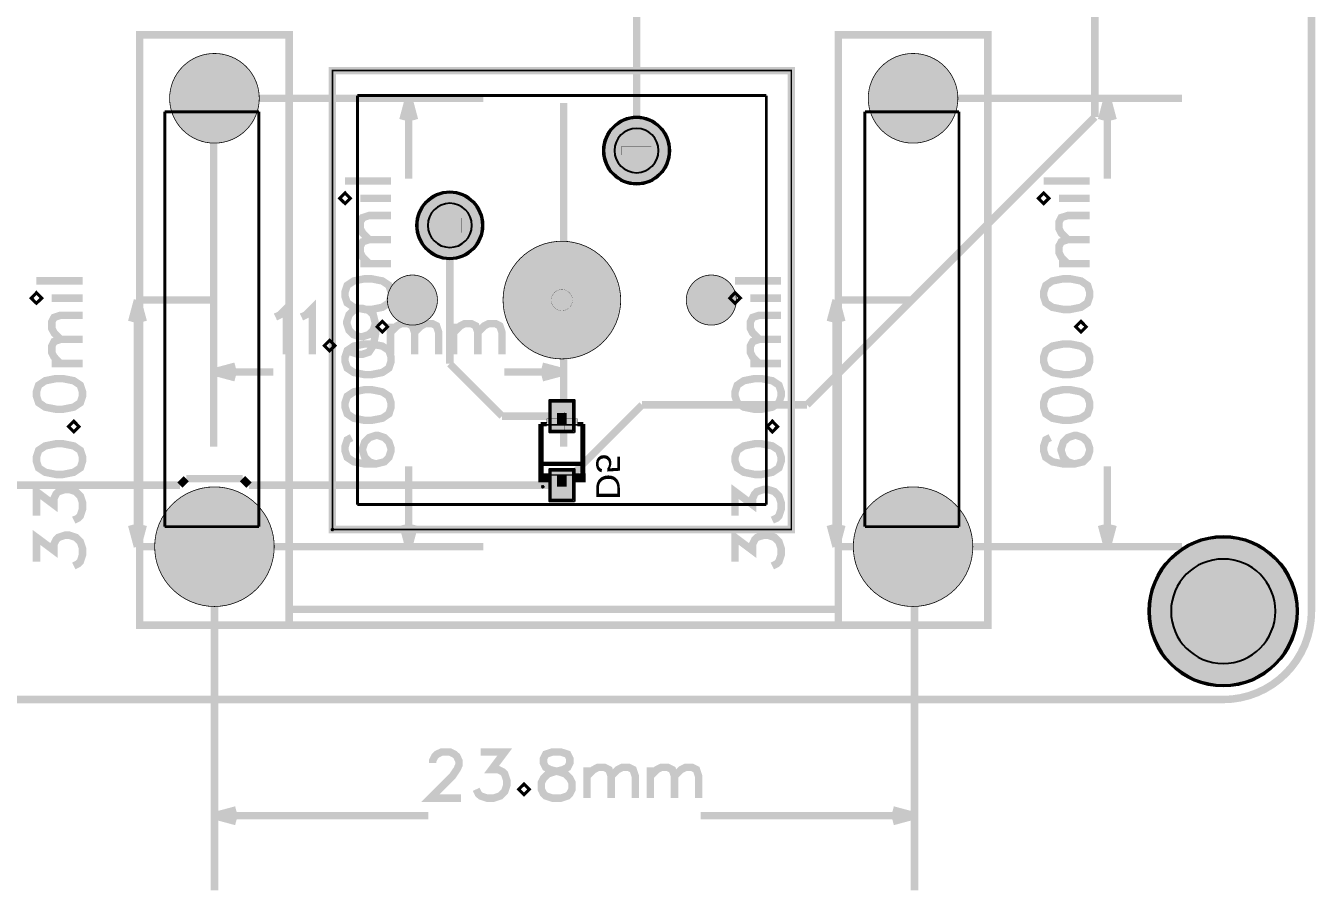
# Model space of a CAD drawing. Header units: millimetres. Extents: x 0 to 146, y -7 to 103.
# Drawn here: x 102.47 to 146.31, y -6.6 to 22.92 of the extents above; entities that cross this region are included whole.
import ezdxf
from ezdxf.enums import TextEntityAlignment as Align

# ---------------------------------------------------------------- set-up
doc = ezdxf.new("R2010")
doc.units = ezdxf.units.MM
doc.header["$MEASUREMENT"] = 0
for name, color, linetype, true_color in [('Board-Outline-Layer', 7, 'Continuous', 0xff00ff), ('Bottom-Layer', 7, 'Continuous', 0x0000ff), ('Bottom-Paste-Mask-Layer', 7, 'Continuous', 0x800000), ('Bottom-Silkscreen-Layer', 7, 'Continuous', 0x66cc33), ('Bottom-Solder-Mask-Layer', 7, 'Continuous', 0xaa00ff), ('Component-Marking-Layer', 7, 'Continuous', 0x66ffcc), ('Component-Shape-Layer', 7, 'Continuous', 0x00cccc), ('Document-Layer', 7, 'Continuous', 0xffffff), ('Hole-Layer', 7, 'Continuous', 0x222222), ('Mechanical-Layer', 7, 'Continuous', 0xf022f0), ('Multi-Layer', 7, 'Continuous', 0xc0c0c0), ('Pin-Floating-Layer', 7, 'Continuous', 0xff99ff), ('Pin-Soldering-Layer', 7, 'Continuous', 0xcc9999), ('Top-Layer', 7, 'Continuous', 0xff0000), ('Top-Paste-Mask-Layer', 7, 'Continuous', 0x808080), ('Top-Silkscreen-Layer', 7, 'Continuous', 0xffcc00), ('Top-Solder-Mask-Layer', 7, 'Continuous', 0x800080)]:
    doc.layers.add(name, color=color, linetype=linetype, true_color=true_color)
doc.styles.get("Standard").update_dxf_attribs({"font": 'arial.ttf'})

msp = doc.modelspace()

# ---------------------------------------------------------------- hatches: boundary and pattern name
at = {"layer": 'Bottom-Layer'}
for points in [[(122.139, 18.675, 1), (124.339, 18.675, 1)], [(115.789, 16.135, 1), (117.989, 16.135, 1)], [(121.074, 9.15), (120.324, 9.15), (120.324, 10.15), (121.074, 10.15)], [(121.074, 6.805), (120.324, 6.805), (120.324, 7.805), (121.074, 7.805)], [(140.681, 3.019, 1), (145.681, 3.019, 1)]]:
    msp.add_hatch(color=256, dxfattribs=at).paths.add_polyline_path(points)
at = {"layer": 'Bottom-Paste-Mask-Layer'}
for points in [[(122.139, 18.675, 1), (124.339, 18.675, 1)], [(115.789, 16.135, 1), (117.989, 16.135, 1)], [(121.074, 9.15), (120.324, 9.15), (120.324, 10.15), (121.074, 10.15)], [(121.074, 6.805), (120.324, 6.805), (120.324, 7.805), (121.074, 7.805)], [(140.681, 3.019, 1), (145.681, 3.019, 1)]]:
    msp.add_hatch(color=256, dxfattribs=at).paths.add_polyline_path(points)
at = {"layer": 'Bottom-Silkscreen-Layer'}
for points in [[(119.897, 7.702), (120.249, 7.702), (120.249, 7.398), (119.897, 7.398)], [(119.897, 7.702), (120.249, 7.702), (120.249, 7.398), (119.897, 7.398)], [(121.502, 7.702), (121.502, 7.398), (121.149, 7.398), (121.149, 7.702)], [(121.502, 7.702), (121.502, 7.398), (121.149, 7.398), (121.149, 7.702)]]:
    msp.add_hatch(color=256, dxfattribs=at).paths.add_polyline_path(points)
at = {"layer": 'Bottom-Solder-Mask-Layer'}
for points in [[(122.089, 18.675, 1), (124.389, 18.675, 1)], [(115.739, 16.135, 1), (118.039, 16.135, 1)], [(121.125, 9.099), (120.273, 9.099), (120.273, 10.201), (121.125, 10.201)], [(121.125, 6.754), (120.273, 6.754), (120.273, 7.856), (121.125, 7.856)], [(140.63, 3.019, 1), (145.732, 3.019, 1)]]:
    msp.add_hatch(color=256, dxfattribs=at).paths.add_polyline_path(points)
at = {"layer": 'Component-Marking-Layer'}
for points in [[(119.989, 7.252, 1), (120.109, 7.252, 1)], [(119.989, 7.252, 1), (120.109, 7.252, 1)], [(112.839, 5.795, 1), (112.959, 5.795, 1)], [(112.839, 5.795, 1), (112.959, 5.795, 1)]]:
    msp.add_hatch(color=256, dxfattribs=at).paths.add_polyline_path(points)
at = {"layer": 'Document-Layer'}
for points in [[(120.789, 9.792), (120.789, 9.168), (120.633, 9.168), (120.633, 9.792)], [(120.789, 9.792), (120.789, 9.168), (120.633, 9.168), (120.633, 9.792)], [(121.229, 9.56), (121.229, 9.404), (120.189, 9.404), (120.189, 9.56)], [(121.229, 9.56), (121.229, 9.404), (120.189, 9.404), (120.189, 9.56)], [(120.769, 7.252), (120.613, 7.252), (120.613, 7.876), (120.769, 7.876)], [(120.769, 7.252), (120.613, 7.252), (120.613, 7.876), (120.769, 7.876)]]:
    msp.add_hatch(color=256, dxfattribs=at).paths.add_polyline_path(points)
at = {"layer": 'Hole-Layer'}
for points in [[(122.489, 18.675, 1), (123.989, 18.675, 1)], [(116.139, 16.135, 1), (117.639, 16.135, 1)], [(141.406, 3.019, 1), (144.956, 3.019, 1)]]:
    msp.add_hatch(color=256, dxfattribs=at).paths.add_polyline_path(points)
at = {"layer": 'Multi-Layer'}
for points in [[(107.364, 20.453, 1), (110.412, 20.453, 1)], [(107.364, 20.453, 1), (110.412, 20.453, 1)], [(131.113, 20.453, 1), (134.161, 20.453, 1)], [(131.113, 20.453, 1), (134.161, 20.453, 1)], [(122.139, 18.675, 1), (124.339, 18.675, 1)], [(122.139, 18.675, 1), (124.339, 18.675, 1)], [(122.139, 18.675, 1), (124.339, 18.675, 1)], [(115.789, 16.135, 1), (117.989, 16.135, 1)], [(115.789, 16.135, 1), (117.989, 16.135, 1)], [(115.789, 16.135, 1), (117.989, 16.135, 1)], [(118.699, 13.595, 1), (122.699, 13.595, 1)], [(118.699, 13.595, 1), (122.699, 13.595, 1)], [(114.768, 13.595, 1), (116.47, 13.595, 1)], [(114.768, 13.595, 1), (116.47, 13.595, 1)], [(124.928, 13.595, 1), (126.63, 13.595, 1)], [(124.928, 13.595, 1), (126.63, 13.595, 1)], [(106.856, 5.213, 1), (110.92, 5.213, 1)], [(106.856, 5.213, 1), (110.92, 5.213, 1)], [(130.605, 5.213, 1), (134.669, 5.213, 1)], [(130.605, 5.213, 1), (134.669, 5.213, 1)], [(140.681, 3.019, 1), (145.681, 3.019, 1)], [(140.681, 3.019, 1), (145.681, 3.019, 1)], [(140.681, 3.019, 1), (145.681, 3.019, 1)]]:
    msp.add_hatch(color=256, dxfattribs=at).paths.add_polyline_path(points)
at = {"layer": 'Pin-Floating-Layer'}
for points in [[(120.859, 9.462), (120.859, 9.342), (120.539, 9.342), (120.539, 9.462)], [(120.859, 9.462), (120.859, 9.342), (120.539, 9.342), (120.539, 9.462)], [(120.859, 7.662), (120.859, 7.542), (120.539, 7.542), (120.539, 7.662)], [(120.859, 7.662), (120.859, 7.542), (120.539, 7.542), (120.539, 7.662)]]:
    msp.add_hatch(color=256, dxfattribs=at).paths.add_polyline_path(points)
at = {"layer": 'Pin-Soldering-Layer'}
for points in [[(122.739, 18.825), (123.739, 18.825), (123.739, 18.525), (122.739, 18.525)], [(122.739, 18.825), (123.739, 18.825), (123.739, 18.525), (122.739, 18.525)], [(116.489, 16.385), (117.289, 16.385), (117.289, 15.885), (116.489, 15.885)], [(116.489, 16.385), (117.289, 16.385), (117.289, 15.885), (116.489, 15.885)], [(120.859, 9.752), (120.859, 9.452), (120.539, 9.452), (120.539, 9.752)], [(120.859, 9.752), (120.859, 9.452), (120.539, 9.452), (120.539, 9.752)], [(120.859, 7.552), (120.859, 7.252), (120.539, 7.252), (120.539, 7.552)], [(120.859, 7.552), (120.859, 7.252), (120.539, 7.252), (120.539, 7.552)]]:
    msp.add_hatch(color=256, dxfattribs=at).paths.add_polyline_path(points)
at = {"layer": 'Top-Layer'}
for points in [[(122.139, 18.675, 1), (124.339, 18.675, 1)], [(115.789, 16.135, 1), (117.989, 16.135, 1)], [(140.681, 3.019, 1), (145.681, 3.019, 1)]]:
    msp.add_hatch(color=256, dxfattribs=at).paths.add_polyline_path(points)
at = {"layer": 'Top-Paste-Mask-Layer'}
for points in [[(122.139, 18.675, 1), (124.339, 18.675, 1)], [(115.789, 16.135, 1), (117.989, 16.135, 1)], [(120.34, 13.595, 1), (121.058, 13.595, 1)], [(120.34, 13.595, 1), (121.058, 13.595, 1)], [(140.681, 3.019, 1), (145.681, 3.019, 1)]]:
    msp.add_hatch(color=256, dxfattribs=at).paths.add_polyline_path(points)
at = {"layer": 'Top-Solder-Mask-Layer'}
for points in [[(122.089, 18.675, 1), (124.389, 18.675, 1)], [(115.739, 16.135, 1), (118.039, 16.135, 1)], [(140.63, 3.019, 1), (145.732, 3.019, 1)]]:
    msp.add_hatch(color=256, dxfattribs=at).paths.add_polyline_path(points)

# ---------------------------------------------------------------- linework, layer by layer
at = {"layer": 'Board-Outline-Layer', "const_width": 0.254}
msp.add_lwpolyline([(-0.032, 3.019), (-0.032, 100.367, -0.414), (2.968, 103.367), (143.181, 103.367), (143.181, 103.367, -0.414), (146.181, 100.367), (146.181, 100.367), (146.181, 3.019), (146.181, 3.019, -0.414), (143.181, 0.019), (143.181, 0.019), (2.968, 0.019, -0.414)], format="xyb", close=True, dxfattribs=at)
at = {"layer": 'Bottom-Layer', "const_width": 0.254}
for points in [[(138.815, 19.816), (138.815, 33.113)], [(129.032, 10.033), (138.815, 19.816)], [(116.889, 16.135), (116.889, 11.43)], [(116.889, 11.43), (118.669, 9.65)], [(120.699, 7.305), (123.428, 10.033)], [(123.428, 10.033), (129.032, 10.033)], [(118.669, 9.65), (120.699, 9.65)], [(107.712, 7.305), (107.931, 7.524)], [(107.931, 7.524), (109.845, 7.524)], [(109.845, 7.524), (110.065, 7.305)], [(87.362, 7.305), (107.712, 7.305)], [(110.065, 7.305), (120.699, 7.305)]]:
    msp.add_lwpolyline(points, dxfattribs=at)
at = {"layer": 'Bottom-Layer'}
for points in [[(122.139, 18.675, 1), (124.339, 18.675), (124.339, 18.675, 1), (122.139, 18.675)], [(115.789, 16.135, 1), (117.989, 16.135), (117.989, 16.135, 1), (115.789, 16.135)]]:
    msp.add_lwpolyline(points, format="xyb", dxfattribs=at)
for points in [[(121.074, 9.15), (120.324, 9.15), (120.324, 10.15), (121.074, 10.15)], [(121.074, 6.805), (120.324, 6.805), (120.324, 7.805), (121.074, 7.805)]]:
    msp.add_lwpolyline(points, close=True, dxfattribs=at)
msp.add_lwpolyline([(140.681, 3.019, 1), (145.681, 3.019, 1)], format="xyb", close=True, dxfattribs=at)
at = {"layer": 'Bottom-Paste-Mask-Layer'}
for points in [[(122.139, 18.675, 1), (124.339, 18.675), (124.339, 18.675, 1), (122.139, 18.675)], [(115.789, 16.135, 1), (117.989, 16.135), (117.989, 16.135, 1), (115.789, 16.135)]]:
    msp.add_lwpolyline(points, format="xyb", dxfattribs=at)
for points in [[(121.074, 9.15), (120.324, 9.15), (120.324, 10.15), (121.074, 10.15)], [(121.074, 6.805), (120.324, 6.805), (120.324, 7.805), (121.074, 7.805)]]:
    msp.add_lwpolyline(points, close=True, dxfattribs=at)
msp.add_lwpolyline([(140.681, 3.019, 1), (145.681, 3.019, 1)], format="xyb", close=True, dxfattribs=at)
at = {"layer": 'Bottom-Silkscreen-Layer', "const_width": 0.152}
for points in [[(119.973, 9.379), (120.179, 9.379)], [(119.973, 7.626), (119.973, 9.379)], [(119.973, 9.379), (120.179, 9.379)], [(119.973, 7.626), (119.973, 9.379)], [(121.425, 9.379), (121.229, 9.379)], [(121.425, 9.379), (121.229, 9.379)], [(121.425, 7.626), (121.425, 9.379)], [(121.425, 7.626), (121.425, 9.379)], [(121.425, 8.031), (119.973, 8.031)], [(121.425, 8.031), (119.973, 8.031)]]:
    msp.add_lwpolyline(points, dxfattribs=at)
at = {"layer": 'Bottom-Silkscreen-Layer', "const_width": 0.00508}
for points in [[(119.897, 7.702), (120.249, 7.702), (120.249, 7.398), (119.897, 7.398)], [(119.897, 7.702), (120.249, 7.702), (120.249, 7.398), (119.897, 7.398)], [(121.502, 7.702), (121.502, 7.398), (121.149, 7.398), (121.149, 7.702)], [(121.502, 7.702), (121.502, 7.398), (121.149, 7.398), (121.149, 7.702)]]:
    msp.add_lwpolyline(points, close=True, dxfattribs=at)
at = {"layer": 'Bottom-Solder-Mask-Layer'}
for points in [[(122.089, 18.675, 1), (124.389, 18.675, 1)], [(115.739, 16.135, 1), (118.039, 16.135, 1)]]:
    msp.add_lwpolyline(points, format="xyb", close=True, dxfattribs=at)
for points in [[(121.125, 9.099), (120.273, 9.099), (120.273, 10.201), (121.125, 10.201)], [(121.125, 6.754), (120.273, 6.754), (120.273, 7.856), (121.125, 7.856)]]:
    msp.add_lwpolyline(points, close=True, dxfattribs=at)
msp.add_lwpolyline([(140.63, 3.019, 1), (145.732, 3.019), (145.732, 3.019, 1), (140.63, 3.019)], format="xyb", dxfattribs=at)
at = {"layer": 'Component-Marking-Layer', "const_width": 0.00508}
for points in [[(119.989, 7.252, 1), (120.109, 7.252, 1)], [(119.989, 7.252, 1), (120.109, 7.252, 1)], [(112.839, 5.795, 1), (112.959, 5.795, 1)], [(112.839, 5.795, 1), (112.959, 5.795, 1)]]:
    msp.add_lwpolyline(points, format="xyb", close=True, dxfattribs=at)
at = {"layer": 'Component-Shape-Layer', "const_width": 0.0508}
for points in [[(112.899, 5.795), (112.899, 21.395), (128.499, 21.395), (128.499, 5.795)], [(112.899, 5.795), (112.899, 21.395), (128.499, 21.395), (128.499, 5.795)], [(121.349, 9.352), (121.349, 7.652), (120.049, 7.652), (120.049, 9.352)], [(121.349, 9.352), (121.349, 7.652), (120.049, 7.652), (120.049, 9.352)]]:
    msp.add_lwpolyline(points, close=True, dxfattribs=at)
at = {"layer": 'Document-Layer', "const_width": 0.1}
for points in [[(113.749, 20.545), (127.649, 20.545)], [(113.749, 6.643), (113.749, 20.545)], [(127.649, 20.545), (127.649, 6.643)], [(107.199, 19.994), (110.399, 19.994)], [(107.199, 5.893), (107.199, 19.994)], [(110.399, 19.994), (110.399, 5.893)], [(130.999, 19.994), (134.199, 19.994)], [(130.999, 5.893), (130.999, 19.994)], [(134.199, 19.994), (134.199, 5.893)], [(127.649, 6.643), (113.749, 6.643)], [(110.399, 5.893), (107.199, 5.893)], [(134.199, 5.893), (130.999, 5.893)]]:
    msp.add_lwpolyline(points, dxfattribs=at)
at = {"layer": 'Document-Layer', "const_width": 1.9}
msp.add_lwpolyline([(119.749, 13.595, 1), (121.649, 13.595, 1)], format="xyb", close=True, dxfattribs=at)
msp.add_lwpolyline([(119.749, 13.595, 1), (121.649, 13.595, 1)], format="xyb", close=True, dxfattribs=at)
at = {"layer": 'Document-Layer', "const_width": 0.8}
for points in [[(115.219, 13.595, 1), (116.019, 13.595), (116.019, 13.595, 1), (115.219, 13.595)], [(115.219, 13.595, 1), (116.019, 13.595), (116.019, 13.595, 1), (115.219, 13.595)], [(125.379, 13.595, 1), (126.179, 13.595), (126.179, 13.595, 1), (125.379, 13.595)], [(125.379, 13.595, 1), (126.179, 13.595), (126.179, 13.595, 1), (125.379, 13.595)]]:
    msp.add_lwpolyline(points, format="xyb", dxfattribs=at)
at = {"layer": 'Document-Layer', "const_width": 0.00508}
for points in [[(120.789, 9.792), (120.789, 9.168), (120.633, 9.168), (120.633, 9.792)], [(120.789, 9.792), (120.789, 9.168), (120.633, 9.168), (120.633, 9.792)], [(121.229, 9.56), (121.229, 9.404), (120.189, 9.404), (120.189, 9.56)], [(121.229, 9.56), (121.229, 9.404), (120.189, 9.404), (120.189, 9.56)], [(120.769, 7.252), (120.613, 7.252), (120.613, 7.876), (120.769, 7.876)], [(120.769, 7.252), (120.613, 7.252), (120.613, 7.876), (120.769, 7.876)]]:
    msp.add_lwpolyline(points, close=True, dxfattribs=at)
at = {"layer": 'Hole-Layer'}
for points in [[(122.489, 18.675, 1), (123.989, 18.675, 1)], [(116.139, 16.135, 1), (117.639, 16.135, 1)], [(141.406, 3.019, 1), (144.956, 3.019, 1)]]:
    msp.add_lwpolyline(points, format="xyb", close=True, dxfattribs=at)
at = {"layer": 'Mechanical-Layer', "const_width": 0.254}
for points in [[(108.863, 20.296), (108.863, 8.612)], [(109.142, 20.453), (118.032, 20.453)], [(115.492, 20.453), (115.295, 19.717)], [(115.492, 20.453), (115.689, 19.717)], [(115.492, 20.453), (115.492, 17.717)], [(120.763, 20.296), (120.763, 8.612)], [(132.891, 20.453), (141.781, 20.453)], [(139.241, 20.453), (139.044, 19.717)], [(139.241, 20.453), (139.438, 19.717)], [(139.241, 20.453), (139.241, 17.717)], [(113.328, 17.641), (114.893, 17.641)], [(137.077, 17.641), (138.642, 17.641)], [(113.849, 17.055), (114.893, 17.055)], [(137.598, 17.055), (138.642, 17.055)], [(114.149, 15.65), (113.925, 15.873), (113.849, 16.023), (113.849, 16.247), (113.925, 16.397), (114.149, 16.47), (114.893, 16.47)], [(137.898, 15.65), (137.674, 15.873), (137.598, 16.023), (137.598, 16.247), (137.674, 16.397), (137.898, 16.47), (138.642, 16.47)], [(114.149, 14.829), (113.925, 15.053), (113.849, 15.203), (113.849, 15.426), (113.925, 15.576), (114.149, 15.65), (114.893, 15.65)], [(137.898, 14.829), (137.674, 15.053), (137.598, 15.203), (137.598, 15.426), (137.674, 15.576), (137.898, 15.65), (138.642, 15.65)], [(113.849, 14.829), (114.893, 14.829)], [(137.598, 14.829), (138.642, 14.829)], [(102.838, 14.249), (104.403, 14.249)], [(126.587, 14.249), (128.152, 14.249)], [(103.359, 13.662), (104.403, 13.662)], [(106.272, 13.595), (106.075, 12.859)], [(108.812, 13.595), (106.272, 13.595)], [(106.272, 13.595), (106.469, 12.859)], [(106.272, 13.595), (106.272, 5.213)], [(110.962, 13.019), (111.112, 13.092), (111.335, 13.316), (111.335, 11.751)], [(111.846, 13.019), (111.996, 13.092), (112.219, 13.316), (112.219, 11.751)], [(127.108, 13.662), (128.152, 13.662)], [(130.021, 13.595), (129.824, 12.859)], [(132.561, 13.595), (130.021, 13.595)], [(130.021, 13.595), (130.218, 12.859)], [(130.021, 13.595), (130.021, 5.213)], [(103.658, 12.258), (103.435, 12.481), (103.359, 12.631), (103.359, 12.855), (103.435, 13.004), (103.658, 13.078), (104.403, 13.078)], [(114.361, 12.795), (114.287, 12.571), (114.137, 12.422), (113.914, 12.348), (113.837, 12.348), (113.614, 12.422), (113.464, 12.571), (113.39, 12.795), (113.39, 12.869), (113.464, 13.092), (113.614, 13.242), (113.837, 13.316), (113.914, 13.316), (114.137, 13.242), (114.287, 13.092), (114.361, 12.795), (114.361, 12.422), (114.287, 12.048), (114.137, 11.825), (113.914, 11.751), (113.764, 11.751), (113.54, 11.825), (113.464, 11.975)], [(127.407, 12.258), (127.184, 12.481), (127.108, 12.631), (127.108, 12.855), (127.184, 13.004), (127.407, 13.078), (128.152, 13.078)], [(114.871, 12.795), (114.871, 11.751)], [(114.871, 12.495), (115.095, 12.719), (115.245, 12.795), (115.468, 12.795), (115.618, 12.719), (115.692, 12.495), (115.692, 11.751)], [(115.692, 12.495), (115.915, 12.719), (116.065, 12.795), (116.288, 12.795), (116.438, 12.719), (116.512, 12.495), (116.512, 11.751)], [(117.023, 12.795), (117.023, 11.751)], [(117.023, 12.495), (117.246, 12.719), (117.396, 12.795), (117.619, 12.795), (117.769, 12.719), (117.843, 12.495), (117.843, 11.751)], [(117.843, 12.495), (118.066, 12.719), (118.216, 12.795), (118.44, 12.795), (118.59, 12.719), (118.663, 12.495), (118.663, 11.751)], [(103.658, 11.437), (103.435, 11.661), (103.359, 11.811), (103.359, 12.034), (103.435, 12.184), (103.658, 12.258), (104.403, 12.258)], [(127.407, 11.437), (127.184, 11.661), (127.108, 11.811), (127.108, 12.034), (127.184, 12.184), (127.407, 12.258), (128.152, 12.258)], [(103.359, 11.437), (104.403, 11.437)], [(108.863, 11.152), (109.599, 11.349)], [(120.763, 11.152), (120.027, 11.349)], [(127.108, 11.437), (128.152, 11.437)], [(108.863, 11.152), (109.599, 10.954)], [(108.863, 11.152), (110.886, 11.152)], [(118.74, 11.152), (120.763, 11.152)], [(120.763, 11.152), (120.027, 10.954)], [(113.552, 8.921), (113.402, 8.845), (113.328, 8.622), (113.328, 8.472), (113.402, 8.248), (113.625, 8.098), (113.999, 8.025), (114.372, 8.025), (114.669, 8.098), (114.819, 8.248), (114.893, 8.472), (114.893, 8.548), (114.819, 8.772), (114.669, 8.921), (114.446, 8.995), (114.372, 8.995), (114.149, 8.921), (113.999, 8.772), (113.925, 8.548), (113.925, 8.472), (113.999, 8.248), (114.149, 8.098), (114.372, 8.025)], [(137.301, 8.921), (137.151, 8.845), (137.077, 8.622), (137.077, 8.472), (137.151, 8.248), (137.374, 8.098), (137.748, 8.025), (138.121, 8.025), (138.418, 8.098), (138.568, 8.248), (138.642, 8.472), (138.642, 8.548), (138.568, 8.772), (138.418, 8.921), (138.195, 8.995), (138.121, 8.995), (137.898, 8.921), (137.748, 8.772), (137.674, 8.548), (137.674, 8.472), (137.748, 8.248), (137.898, 8.098), (138.121, 8.025)], [(115.492, 7.949), (115.492, 5.213)], [(139.241, 7.949), (139.241, 5.213)], [(102.838, 6.263), (102.838, 7.084), (103.435, 6.637), (103.435, 6.86), (103.508, 7.01), (103.582, 7.084), (103.806, 7.157), (103.956, 7.157), (104.179, 7.084), (104.329, 6.934), (104.403, 6.71), (104.403, 6.487), (104.329, 6.263), (104.255, 6.187), (104.105, 6.113)], [(126.587, 6.263), (126.587, 7.084), (127.184, 6.637), (127.184, 6.86), (127.258, 7.01), (127.331, 7.084), (127.555, 7.157), (127.705, 7.157), (127.928, 7.084), (128.078, 6.934), (128.152, 6.71), (128.152, 6.487), (128.078, 6.263), (128.004, 6.187), (127.854, 6.113)], [(102.838, 4.709), (102.838, 5.529), (103.435, 5.082), (103.435, 5.306), (103.508, 5.456), (103.582, 5.529), (103.806, 5.603), (103.956, 5.603), (104.179, 5.529), (104.329, 5.379), (104.403, 5.156), (104.403, 4.932), (104.329, 4.709), (104.255, 4.633), (104.105, 4.559)], [(106.272, 5.213), (106.075, 5.949)], [(106.272, 5.213), (106.469, 5.949)], [(115.492, 5.213), (115.295, 5.949)], [(115.492, 5.213), (115.689, 5.949)], [(126.587, 4.709), (126.587, 5.529), (127.184, 5.082), (127.184, 5.306), (127.258, 5.456), (127.331, 5.529), (127.555, 5.603), (127.705, 5.603), (127.928, 5.529), (128.078, 5.379), (128.152, 5.156), (128.152, 4.932), (128.078, 4.709), (128.004, 4.633), (127.854, 4.559)], [(130.021, 5.213), (129.824, 5.949)], [(130.021, 5.213), (130.218, 5.949)], [(139.241, 5.213), (139.044, 5.949)], [(139.241, 5.213), (139.438, 5.949)], [(108.812, 5.213), (106.272, 5.213)], [(108.888, 5.213), (108.888, -6.471)], [(109.015, 5.213), (118.032, 5.213)], [(132.561, 5.213), (130.021, 5.213)], [(132.688, 5.213), (132.688, -6.471)], [(132.764, 5.213), (141.781, 5.213)], [(116.304, -2.138), (116.304, -2.064), (116.38, -1.914), (116.454, -1.841), (116.604, -1.767), (116.901, -1.767), (117.051, -1.841), (117.127, -1.914), (117.2, -2.064), (117.2, -2.214), (117.127, -2.364), (116.977, -2.587), (116.23, -3.332), (117.274, -3.332)], [(117.935, -1.767), (118.755, -1.767), (118.308, -2.364), (118.531, -2.364), (118.681, -2.437), (118.755, -2.511), (118.829, -2.735), (118.829, -2.885), (118.755, -3.108), (118.605, -3.258), (118.382, -3.332), (118.158, -3.332), (117.935, -3.258), (117.858, -3.184), (117.785, -3.034)], [(121.554, -2.288), (121.554, -3.332)], [(121.554, -2.587), (121.778, -2.364), (121.927, -2.288), (122.151, -2.288), (122.301, -2.364), (122.374, -2.587), (122.374, -3.332)], [(122.374, -2.587), (122.598, -2.364), (122.748, -2.288), (122.971, -2.288), (123.121, -2.364), (123.195, -2.587), (123.195, -3.332)], [(123.705, -2.288), (123.705, -3.332)], [(123.705, -2.587), (123.929, -2.364), (124.079, -2.288), (124.302, -2.288), (124.452, -2.364), (124.526, -2.587), (124.526, -3.332)], [(124.526, -2.587), (124.749, -2.364), (124.899, -2.288), (125.123, -2.288), (125.273, -2.364), (125.346, -2.587), (125.346, -3.332)], [(108.888, -3.931), (109.624, -3.734)], [(108.888, -3.931), (109.624, -4.128)], [(108.888, -3.931), (116.154, -3.931)], [(125.422, -3.931), (132.688, -3.931)], [(132.688, -3.931), (131.952, -3.734)], [(132.688, -3.931), (131.952, -4.128)]]:
    msp.add_lwpolyline(points, dxfattribs=at)
for points in [[(113.328, 16.981), (113.402, 17.055), (113.328, 17.131), (113.252, 17.055)], [(137.077, 16.981), (137.151, 17.055), (137.077, 17.131), (137.001, 17.055)], [(113.328, 13.722), (113.402, 13.499), (113.625, 13.349), (113.999, 13.275), (114.222, 13.275), (114.596, 13.349), (114.819, 13.499), (114.893, 13.722), (114.893, 13.872), (114.819, 14.095), (114.596, 14.245), (114.222, 14.319), (113.999, 14.319), (113.625, 14.245), (113.402, 14.095), (113.328, 13.872)], [(137.077, 13.722), (137.151, 13.499), (137.374, 13.349), (137.748, 13.275), (137.971, 13.275), (138.345, 13.349), (138.568, 13.499), (138.642, 13.722), (138.642, 13.872), (138.568, 14.095), (138.345, 14.245), (137.971, 14.319), (137.748, 14.319), (137.374, 14.245), (137.151, 14.095), (137.077, 13.872)], [(102.838, 13.589), (102.912, 13.662), (102.838, 13.739), (102.762, 13.662)], [(126.587, 13.589), (126.661, 13.662), (126.587, 13.739), (126.511, 13.662)], [(114.522, 12.688), (114.596, 12.615), (114.669, 12.688), (114.596, 12.764)], [(138.271, 12.688), (138.345, 12.615), (138.418, 12.688), (138.345, 12.764)], [(112.804, 12.122), (112.73, 12.048), (112.804, 11.975), (112.88, 12.048)], [(113.328, 11.507), (113.402, 11.284), (113.625, 11.134), (113.999, 11.06), (114.222, 11.06), (114.596, 11.134), (114.819, 11.284), (114.893, 11.507), (114.893, 11.657), (114.819, 11.881), (114.596, 12.03), (114.222, 12.104), (113.999, 12.104), (113.625, 12.03), (113.402, 11.881), (113.328, 11.657)], [(137.077, 11.507), (137.151, 11.284), (137.374, 11.134), (137.748, 11.06), (137.971, 11.06), (138.345, 11.134), (138.568, 11.284), (138.642, 11.507), (138.642, 11.657), (138.568, 11.881), (138.345, 12.03), (137.971, 12.104), (137.748, 12.104), (137.374, 12.03), (137.151, 11.881), (137.077, 11.657)], [(102.838, 10.33), (102.912, 10.106), (103.135, 9.956), (103.508, 9.883), (103.732, 9.883), (104.105, 9.956), (104.329, 10.106), (104.403, 10.33), (104.403, 10.48), (104.329, 10.703), (104.105, 10.853), (103.732, 10.927), (103.508, 10.927), (103.135, 10.853), (102.912, 10.703), (102.838, 10.48)], [(126.587, 10.33), (126.661, 10.106), (126.884, 9.956), (127.258, 9.883), (127.481, 9.883), (127.854, 9.956), (128.078, 10.106), (128.152, 10.33), (128.152, 10.48), (128.078, 10.703), (127.854, 10.853), (127.481, 10.927), (127.258, 10.927), (126.884, 10.853), (126.661, 10.703), (126.587, 10.48)], [(113.328, 9.953), (113.402, 9.729), (113.625, 9.579), (113.999, 9.506), (114.222, 9.506), (114.596, 9.579), (114.819, 9.729), (114.893, 9.953), (114.893, 10.103), (114.819, 10.326), (114.596, 10.476), (114.222, 10.55), (113.999, 10.55), (113.625, 10.476), (113.402, 10.326), (113.328, 10.103)], [(137.077, 9.953), (137.151, 9.729), (137.374, 9.579), (137.748, 9.506), (137.971, 9.506), (138.345, 9.579), (138.568, 9.729), (138.642, 9.953), (138.642, 10.103), (138.568, 10.326), (138.345, 10.476), (137.971, 10.55), (137.748, 10.55), (137.374, 10.476), (137.151, 10.326), (137.077, 10.103)], [(104.032, 9.296), (104.105, 9.222), (104.179, 9.296), (104.105, 9.372)], [(127.781, 9.296), (127.854, 9.222), (127.928, 9.296), (127.854, 9.372)], [(102.838, 8.115), (102.912, 7.891), (103.135, 7.742), (103.508, 7.668), (103.732, 7.668), (104.105, 7.742), (104.329, 7.891), (104.403, 8.115), (104.403, 8.265), (104.329, 8.488), (104.105, 8.638), (103.732, 8.712), (103.508, 8.712), (103.135, 8.638), (102.912, 8.488), (102.838, 8.265)], [(126.587, 8.115), (126.661, 7.891), (126.884, 7.742), (127.258, 7.668), (127.481, 7.668), (127.854, 7.742), (128.078, 7.891), (128.152, 8.115), (128.152, 8.265), (128.078, 8.488), (127.854, 8.638), (127.481, 8.712), (127.258, 8.712), (126.884, 8.638), (126.661, 8.488), (126.587, 8.265)], [(120.373, -1.767), (120.149, -1.841), (120.073, -1.99), (120.073, -2.138), (120.149, -2.288), (120.299, -2.364), (120.596, -2.437), (120.82, -2.511), (120.97, -2.661), (121.044, -2.811), (121.044, -3.034), (120.97, -3.184), (120.896, -3.258), (120.67, -3.332), (120.373, -3.332), (120.149, -3.258), (120.073, -3.184), (120, -3.034), (120, -2.811), (120.073, -2.661), (120.223, -2.511), (120.447, -2.437), (120.746, -2.364), (120.896, -2.288), (120.97, -2.138), (120.97, -1.99), (120.896, -1.841), (120.67, -1.767)], [(119.413, -2.961), (119.339, -3.034), (119.413, -3.108), (119.489, -3.034)]]:
    msp.add_lwpolyline(points, close=True, dxfattribs=at)
at = {"layer": 'Multi-Layer', "const_width": 0.0254}
for points in [[(107.364, 20.453, 1), (110.412, 20.453, 1)], [(107.364, 20.453, 1), (110.412, 20.453, 1)], [(131.113, 20.453, 1), (134.161, 20.453, 1)], [(131.113, 20.453, 1), (134.161, 20.453, 1)], [(118.699, 13.595, 1), (122.699, 13.595, 1)], [(118.699, 13.595, 1), (122.699, 13.595, 1)], [(114.768, 13.595, 1), (116.47, 13.595, 1)], [(114.768, 13.595, 1), (116.47, 13.595, 1)], [(124.928, 13.595, 1), (126.63, 13.595, 1)], [(124.928, 13.595, 1), (126.63, 13.595, 1)], [(106.856, 5.213, 1), (110.92, 5.213, 1)], [(106.856, 5.213, 1), (110.92, 5.213, 1)], [(130.605, 5.213, 1), (134.669, 5.213, 1)], [(130.605, 5.213, 1), (134.669, 5.213, 1)]]:
    msp.add_lwpolyline(points, format="xyb", close=True, dxfattribs=at)
at = {"layer": 'Multi-Layer'}
for points in [[(122.139, 18.675, 1), (124.339, 18.675), (124.339, 18.675, 1), (122.139, 18.675)], [(122.139, 18.675, 1), (124.339, 18.675), (124.339, 18.675, 1), (122.139, 18.675)], [(122.139, 18.675, 1), (124.339, 18.675), (124.339, 18.675, 1), (122.139, 18.675)], [(115.789, 16.135, 1), (117.989, 16.135), (117.989, 16.135, 1), (115.789, 16.135)], [(115.789, 16.135, 1), (117.989, 16.135), (117.989, 16.135, 1), (115.789, 16.135)], [(115.789, 16.135, 1), (117.989, 16.135), (117.989, 16.135, 1), (115.789, 16.135)]]:
    msp.add_lwpolyline(points, format="xyb", dxfattribs=at)
msp.add_lwpolyline([(140.681, 3.019, 1), (145.681, 3.019, 1)], format="xyb", close=True, dxfattribs=at)
msp.add_lwpolyline([(140.681, 3.019, 1), (145.681, 3.019, 1)], format="xyb", close=True, dxfattribs=at)
msp.add_lwpolyline([(140.681, 3.019, 1), (145.681, 3.019, 1)], format="xyb", close=True, dxfattribs=at)
at = {"layer": 'Pin-Floating-Layer', "const_width": 0.00508}
for points in [[(120.859, 9.462), (120.859, 9.342), (120.539, 9.342), (120.539, 9.462)], [(120.859, 9.462), (120.859, 9.342), (120.539, 9.342), (120.539, 9.462)], [(120.859, 7.662), (120.859, 7.542), (120.539, 7.542), (120.539, 7.662)], [(120.859, 7.662), (120.859, 7.542), (120.539, 7.542), (120.539, 7.662)]]:
    msp.add_lwpolyline(points, close=True, dxfattribs=at)
at = {"layer": 'Pin-Soldering-Layer', "const_width": 0.00508}
for points in [[(122.739, 18.825), (123.739, 18.825), (123.739, 18.525), (122.739, 18.525)], [(122.739, 18.825), (123.739, 18.825), (123.739, 18.525), (122.739, 18.525)], [(116.489, 16.385), (117.289, 16.385), (117.289, 15.885), (116.489, 15.885)], [(116.489, 16.385), (117.289, 16.385), (117.289, 15.885), (116.489, 15.885)], [(120.859, 9.752), (120.859, 9.452), (120.539, 9.452), (120.539, 9.752)], [(120.859, 9.752), (120.859, 9.452), (120.539, 9.452), (120.539, 9.752)], [(120.859, 7.552), (120.859, 7.252), (120.539, 7.252), (120.539, 7.552)], [(120.859, 7.552), (120.859, 7.252), (120.539, 7.252), (120.539, 7.552)]]:
    msp.add_lwpolyline(points, close=True, dxfattribs=at)
at = {"layer": 'Top-Layer', "const_width": 0.254}
msp.add_lwpolyline([(123.239, 30.581), (123.239, 18.675)], dxfattribs=at)
at = {"layer": 'Top-Layer'}
for points in [[(122.139, 18.675, 1), (124.339, 18.675), (124.339, 18.675, 1), (122.139, 18.675)], [(115.789, 16.135, 1), (117.989, 16.135), (117.989, 16.135, 1), (115.789, 16.135)]]:
    msp.add_lwpolyline(points, format="xyb", dxfattribs=at)
msp.add_lwpolyline([(140.681, 3.019, 1), (145.681, 3.019, 1)], format="xyb", close=True, dxfattribs=at)
at = {"layer": 'Top-Paste-Mask-Layer'}
for points in [[(122.139, 18.675, 1), (124.339, 18.675), (124.339, 18.675, 1), (122.139, 18.675)], [(115.789, 16.135, 1), (117.989, 16.135), (117.989, 16.135, 1), (115.789, 16.135)]]:
    msp.add_lwpolyline(points, format="xyb", dxfattribs=at)
at = {"layer": 'Top-Paste-Mask-Layer', "const_width": 0.00508}
msp.add_lwpolyline([(120.34, 13.595, 1), (121.058, 13.595, 1)], format="xyb", close=True, dxfattribs=at)
msp.add_lwpolyline([(120.34, 13.595, 1), (121.058, 13.595, 1)], format="xyb", close=True, dxfattribs=at)
at = {"layer": 'Top-Paste-Mask-Layer'}
msp.add_lwpolyline([(140.681, 3.019, 1), (145.681, 3.019, 1)], format="xyb", close=True, dxfattribs=at)
at = {"layer": 'Top-Silkscreen-Layer', "const_width": 0.254}
for points in [[(106.348, 2.546), (106.348, 22.612), (111.428, 22.612), (111.428, 2.546)], [(106.348, 2.546), (106.348, 22.612), (111.428, 22.612), (111.428, 2.546)], [(130.097, 2.546), (130.097, 22.612), (135.177, 22.612), (135.177, 2.546)], [(130.097, 2.546), (130.097, 22.612), (135.177, 22.612), (135.177, 2.546)], [(112.899, 21.395), (128.499, 21.395), (128.499, 5.795), (112.899, 5.795)], [(112.899, 21.395), (128.499, 21.395), (128.499, 5.795), (112.899, 5.795)]]:
    msp.add_lwpolyline(points, close=True, dxfattribs=at)
msp.add_lwpolyline([(130.097, 3.086), (111.428, 3.086), (111.428, 2.546), (130.097, 2.546)], dxfattribs=at)
msp.add_lwpolyline([(130.097, 3.086), (111.428, 3.086), (111.428, 2.546), (130.097, 2.546)], dxfattribs=at)
at = {"layer": 'Top-Solder-Mask-Layer'}
for points in [[(122.089, 18.675, 1), (124.389, 18.675, 1)], [(115.739, 16.135, 1), (118.039, 16.135, 1)]]:
    msp.add_lwpolyline(points, format="xyb", close=True, dxfattribs=at)
msp.add_lwpolyline([(140.63, 3.019, 1), (145.732, 3.019), (145.732, 3.019, 1), (140.63, 3.019)], format="xyb", dxfattribs=at)

# ---------------------------------------------------------------- texts
at = {"layer": 'Bottom-Silkscreen-Layer', "text_generation_flag": 2, "width": 1.1}
msp.add_text('D5', height=0.8001, rotation=-90, dxfattribs=at).set_placement((121.631, 6.805), align=Align.BOTTOM_LEFT)

doc.saveas('drawing.dxf')
